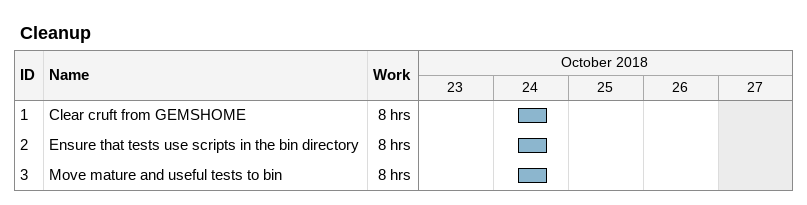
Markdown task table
Cleanup

| ID | Task | Start | Finish | Work (h) |
|---|---|---|---|---|
| 1 | Clear cruft from GEMSHOME | 2018-10-24 | 2018-10-24 | 8 |
| 2 | Ensure that tests use scripts in the bin directory | 2018-10-24 | 2018-10-24 | 8 |
| 3 | Move mature and useful tests to bin | 2018-10-24 | 2018-10-24 | 8 |
